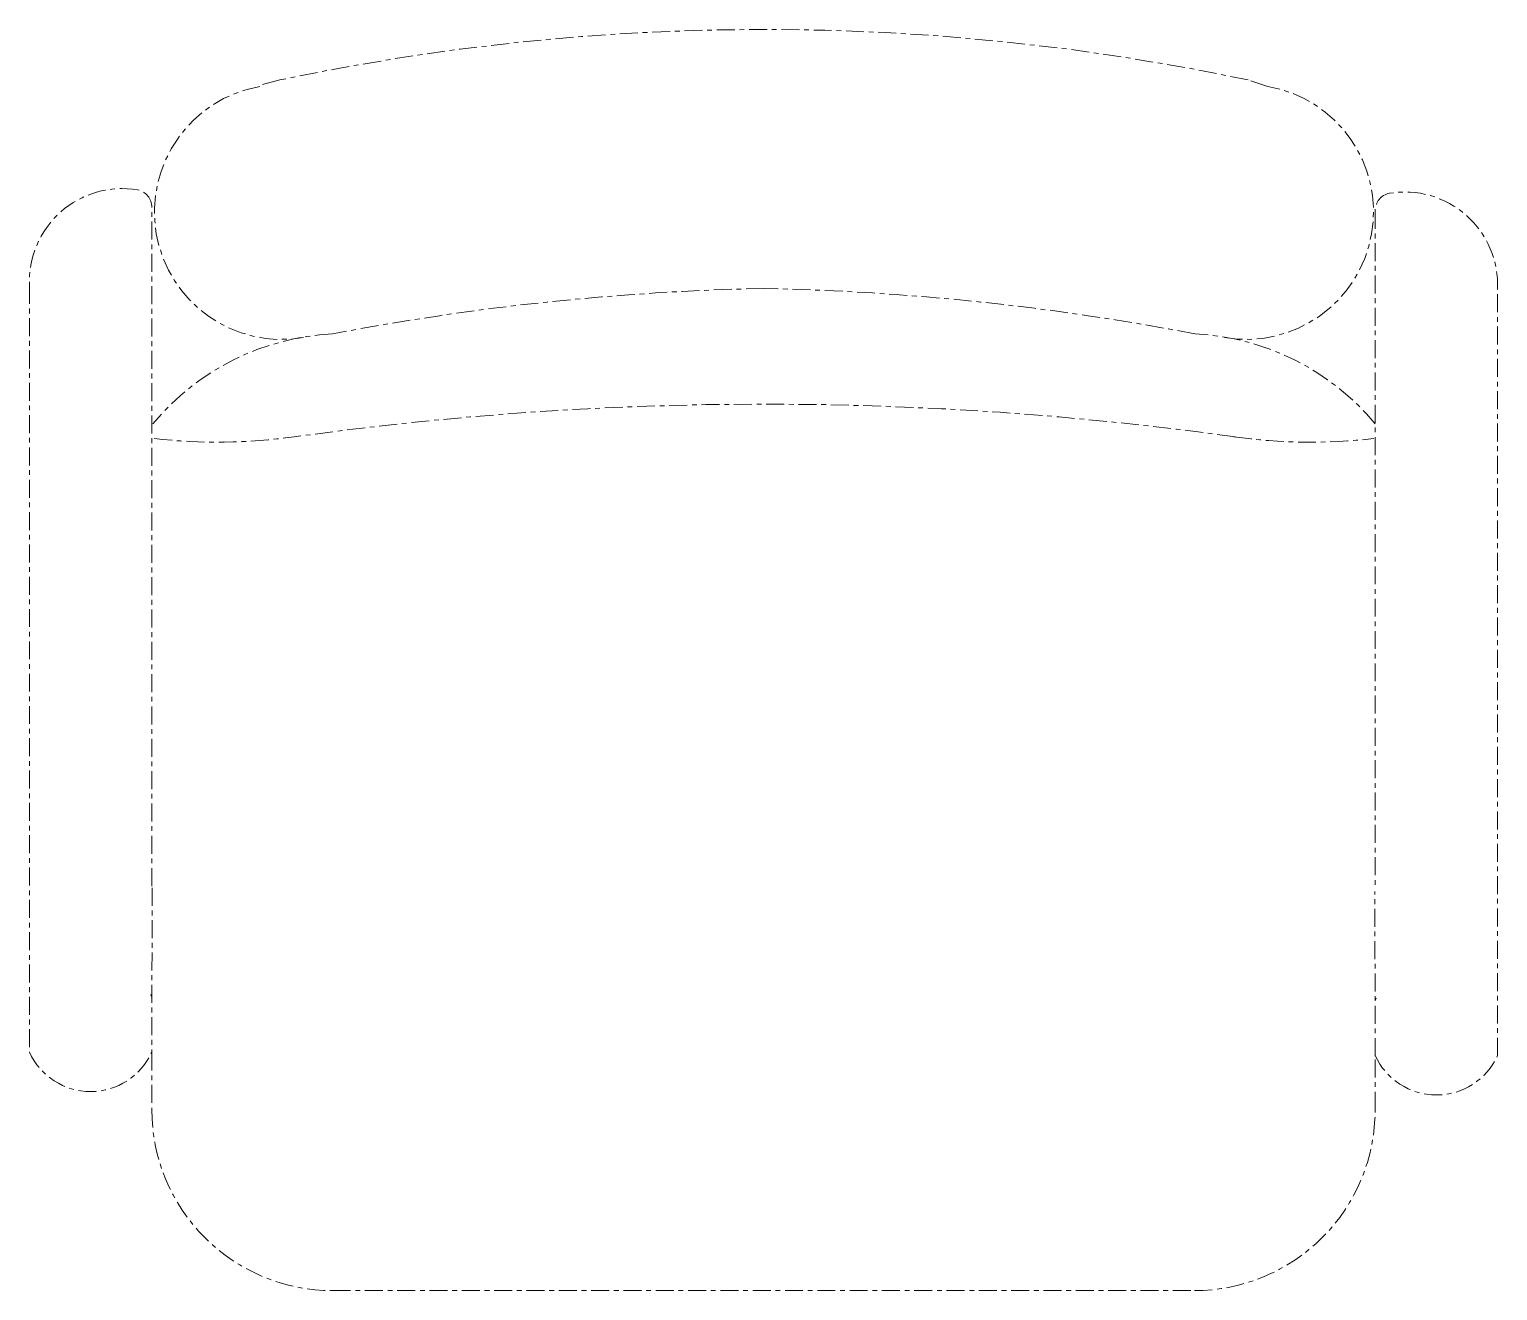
# Model space of a CAD drawing. Header units: inches. Extents: x -15.3 to 15.3, y 0.2 to 26.6.
import ezdxf

# ---------------------------------------------------------------- set-up
doc = ezdxf.new("R2010")
doc.units = ezdxf.units.IN
doc.header["$LTSCALE"] = 0.5
doc.header["$MEASUREMENT"] = 0
doc.linetypes.add('CENTER2', pattern=[1.125, 0.75, -0.125, 0.125, -0.125])
doc.layers.get('0').update_dxf_attribs({"linetype": 'CONTINUOUS', "lineweight": 18})

msp = doc.modelspace()

# ---------------------------------------------------------------- linework, layer by layer
at = {"color": 30, "linetype": 'CENTER2'}
msp.add_line((12.768, 5.146), (12.76, 8.585), dxfattribs=at)
for points in [[(9.62, 20.15, 0.998721), (10.528, 25.394), (10.116, 25.531, 0.104311), (-10.116, 25.531), (-10.504, 25.429)], [(-12.789, 8.697), (-12.789, 22.869, 0.365306), (-13.085, 23.235, 0.477551), (-15.343, 21.231), (-15.343, 5.226, 0.644661), (-12.788, 5.23)], [(12.768, 4.025), (12.768, 5.158, 0.644661), (15.323, 5.154), (15.323, 21.159, 0.477551), (13.065, 23.164, 0.365306), (12.769, 22.797), (12.769, 8.626)], [(12.765, 18.351, 0.210047), (9.01, 20.227, 0.042414), (0, 21.176, 0.042414), (-9.011, 20.227)], [(-12.788, 4.025, 0.414214), (-9.01, 0.247), (8.99, 0.247, 0.414214), (12.768, 4.025)]]:
    msp.add_lwpolyline(points, format="xyb", dxfattribs=at)
msp.add_lwpolyline([(-12.78, 8.657), (-12.788, 5.217), (-12.788, 4.025)], dxfattribs=at)
for centre, radius, start, end in [((-10.071, 22.772), 2.661, 99.8988, 279.7522), ((-8.753, 15.017), 5.216, 92.8235, 140.2729), ((0.015, -52.249), 71.01, 82.04635, 97.95365), ((-11.416, 29.431), 11.466, 263.3827, 278.0476), ((11.416, 29.431), 11.466, 261.9524, 276.6173), ((-14.066, 5.807), 1.403, 24.0272, 26.2628), ((14.046, 5.735), 1.403, 153.7372, 155.9728)]:
    msp.add_arc(centre, radius, start, end, dxfattribs=at)

doc.saveas('drawing.dxf')
